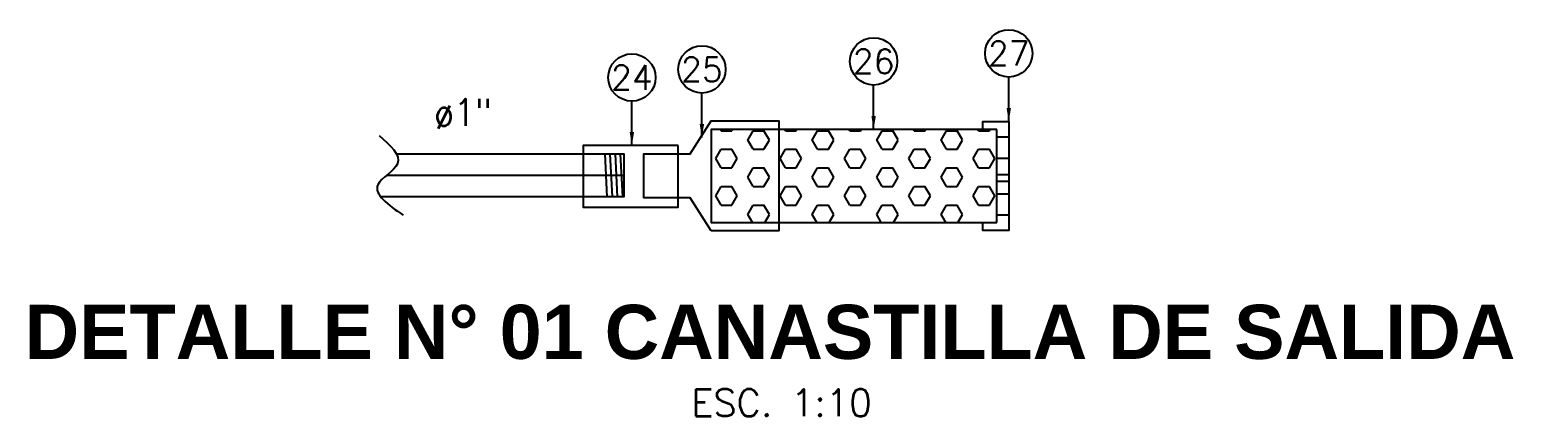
# Model space of a CAD drawing. Header units: metres. Extents: x -90 to 2507, y -28 to 972.
# Drawn here: x 153.959 to 154.837, y 183.866 to 184.094 of the extents above; entities that cross this region are included whole.
import ezdxf
from ezdxf.enums import TextEntityAlignment as Align

# ---------------------------------------------------------------- set-up
doc = ezdxf.new("R2010")
doc.units = ezdxf.units.M
doc.linetypes.add('CENTER', pattern=[50.8, 31.75, -6.35, 6.35, -6.35])
for name, color, linetype in [('G-achurado', 9, 'Continuous'), ('G-acotado', 8, 'Continuous'), ('G-ejes', 9, 'CENTER'), ('G-textos-notas', 7, 'Continuous'), ('G-textos-titulos', 4, 'Continuous'), ('S-TUBERIAS-NUEVAS', 3, 'Continuous')]:
    doc.layers.add(name, color=color, linetype=linetype)
doc.styles.add('01COTAS', font='romans.shx')
doc.styles.add('20-NOTAS', font='romans.shx', dxfattribs={"height": 0.04})
doc.styles.add('20-TITULO', font='arialbd.ttf', dxfattribs={"height": 0.08})
doc.dimstyles.new('DIM-10-CORTE', dxfattribs={"dimscale": 0.01, "dimtxt": 2, "dimasz": 2, "dimexe": 2, "dimexo": 2, "dimgap": 1, "dimtad": 1, "dimtih": 1, "dimtoh": 1, "dimdsep": 46, "dimtxsty": '01COTAS', "dimcen": 25, "dimclrd": 256, "dimclre": 256, "dimclrt": 7, "dimadec": 0, "dimazin": 0, "dimtfac": 1, "dimtmove": 2, "dimatfit": 3, "dimfxl": 1, "dimtolj": 1, "dimtzin": 0, "dimarcsym": 0})

msp = doc.modelspace()

# ---------------------------------------------------------------- hatches: boundary and pattern name
at = {"layer": 'G-achurado'}
h = msp.add_hatch(dxfattribs=at)
h.set_pattern_fill('HEX', color=256, scale=0.002)
h.set_pattern_definition([(0, (-92.329426, -235.801152), (0, 0.01099852263), [0.00635, -0.0127]), (120, (-92.329426, -235.801152), (-0.009525, -0.00549926132), [0.00635, -0.0127]), (60, (-92.323076, -235.801152), (-0.009525, 0.00549926132), [0.00635, -0.0127])])
h.paths.add_polyline_path([(154.36225, 183.98024), (154.36225, 184.03524), (154.53133, 184.03524), (154.53133, 183.98024)])

# ---------------------------------------------------------------- linework, layer by layer
msp.add_spline([(154.16578, 184.03172), (154.17663, 184.01493), (154.165, 184.00254), (154.18, 183.98446)], degree=3)
at = {"layer": 'G-ejes', "color": 8, "linetype": 'CENTER', "ltscale": 1.5}
msp.add_lwpolyline([(154.17024, 184.00811), (154.31046, 184.00814)], dxfattribs=at)
at = {"layer": 'G-textos-notas', "color": 1}
for centre in [(154.45835, 184.07547), (154.53833, 184.08021), (154.31531, 184.06593), (154.35674, 184.07071)]:
    msp.add_circle(centre, 0.014, dxfattribs=at)
at = {"layer": 'S-TUBERIAS-NUEVAS'}
for points in [[(154.36225, 183.97524), (154.34975, 183.99476), (154.32247, 183.99476), (154.32247, 184.02072), (154.34975, 184.02072), (154.36225, 184.04024), (154.40225, 184.04024), (154.40225, 183.97524)], [(154.34275, 184.0257), (154.28639, 184.0257), (154.28639, 183.9892), (154.34275, 183.9892)]]:
    msp.add_lwpolyline(points, close=True, dxfattribs=at)
for points in [[(154.52296, 184.03524), (154.52296, 184.03998), (154.53833, 184.03998), (154.53833, 184.00774), (154.53833, 183.9755), (154.52296, 183.9755), (154.52296, 183.98024)], [(154.53133, 184.03524), (154.36225, 184.03524), (154.36225, 183.98024), (154.53133, 183.98024)], [(154.53133, 183.98024), (154.53133, 184.03524)], [(154.53133, 184.03085), (154.53833, 184.03085)], [(154.17592, 184.02078), (154.31046, 184.02072), (154.31046, 183.99532), (154.16666, 183.99539)], [(154.29923, 184.02072), (154.30049, 183.99533)], [(154.3023, 184.02072), (154.30356, 183.99532)], [(154.30537, 184.02072), (154.30663, 183.99532)], [(154.30844, 184.02072), (154.3097, 183.99532)], [(154.53133, 184.01828), (154.53833, 184.01828)], [(154.53133, 184.00848), (154.53833, 184.00848)], [(154.53133, 184.00469), (154.53833, 184.00469)], [(154.53133, 183.99718), (154.53833, 183.99718)], [(154.53133, 183.98461), (154.53833, 183.98461)]]:
    msp.add_lwpolyline(points, dxfattribs=at)

# ---------------------------------------------------------------- texts
at = {"layer": 'G-textos-notas'}
for s, height, style, p in [('26', 0.0144, '01COTAS', (154.45835, 184.07547)), ('27', 0.0144, '01COTAS', (154.53833, 184.08021)), ('24', 0.0144, '01COTAS', (154.31531, 184.06593)), ('25', 0.0144, '01COTAS', (154.35674, 184.07071)), ('ESC. 1:10', 0.016, '20-NOTAS', (154.40397, 183.87353))]:
    msp.add_text(s, height=height, dxfattribs=dict(at, style=style)).set_placement(p, align=Align.MIDDLE)
at = {"layer": 'G-textos-notas', "color": 7, "style": '01COTAS', "width": 0.9}
msp.add_text('ø1"', height=0.016, dxfattribs=at).set_placement((154.23227, 184.03727), align=Align.RIGHT)
at = {"layer": 'G-textos-titulos', "style": '20-TITULO'}
msp.add_text('DETALLE N° 01 CANASTILLA DE SALIDA ', height=0.032, dxfattribs=at).set_placement((154.40323, 183.9155), align=Align.MIDDLE)

# ---------------------------------------------------------------- leaders
at = {"layer": 'G-acotado', "color": 5}
for points in [[(154.53833, 184.03998), (154.53833, 184.06621)], [(154.35674, 184.03048), (154.35674, 184.05671)], [(154.45835, 184.03524), (154.45835, 184.06147)], [(154.31531, 184.0257), (154.31531, 184.05193)]]:
    msp.add_leader(points, dimstyle='DIM-10-CORTE', override={"dimscale": 0.004}, dxfattribs=at)

doc.saveas('drawing.dxf')
